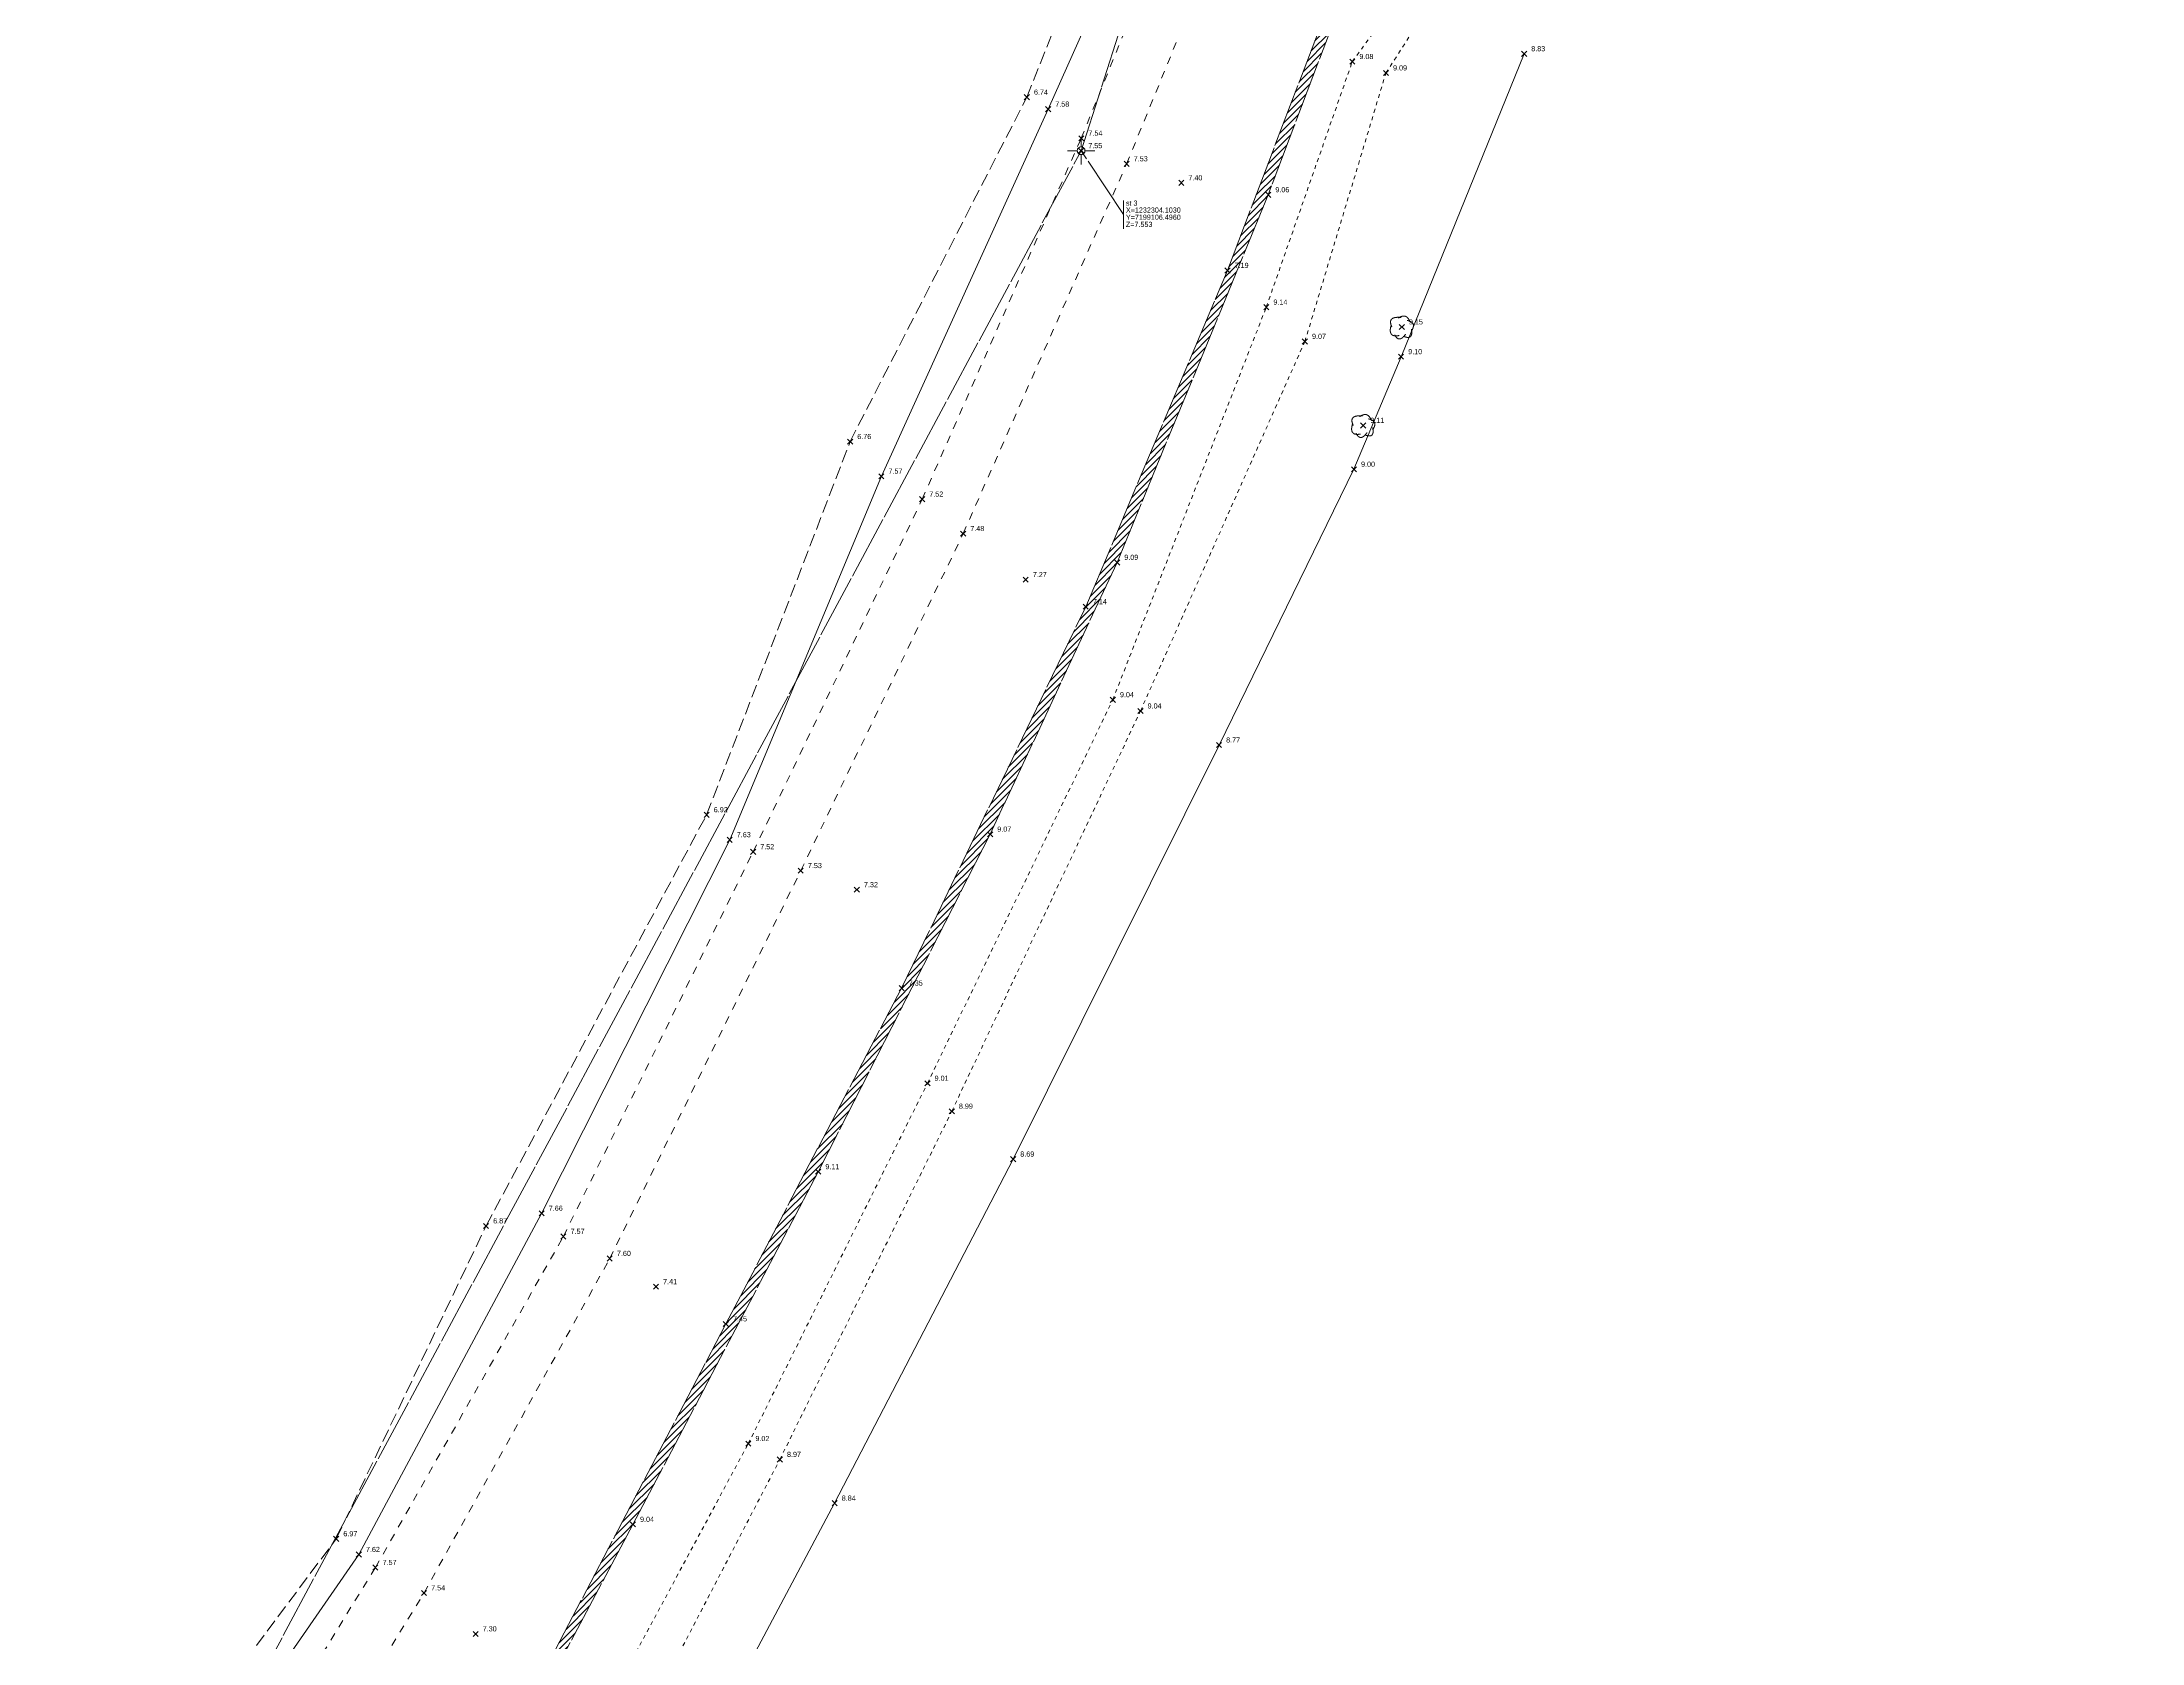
# Model space of a CAD drawing. Header units: metres. Extents: x 1232176 to 1232774, y 7198915 to 7199601.
# Drawn here: x 1232263.7 to 1232345.4, y 7199048.4 to 7199110.7 of the extents above; entities that cross this region are included whole.
import ezdxf

# ---------------------------------------------------------------- set-up
doc = ezdxf.new("R2010")
doc.units = ezdxf.units.M
doc.header["$PDMODE"] = 3
doc.header["$PDSIZE"] = 0.1
for name, pattern in [('LL_0829', [0.6, 0.3, -0.3]), ('OL_0942', [0.7, 0.5, -0.2]), ('SL_1144', [2.5, 2.5, 0]), ('Socle_Continu', [2.5, 2.5, 0]), ('TL_1181', [0.3, 0.15, -0.15]), ('YL_2901', [2.5, 2.5, 0])]:
    doc.linetypes.add(name, pattern=pattern)
for name, color, linetype, lineweight in [('CLOTH_SCS', 212, 'Socle_Continu', 13), ('CLOTU_SCS', 212, 'Socle_Continu', 13), ('JARDI_SCS', 82, 'Socle_Continu', 13), ('NIVEL_SCS', 102, 'Socle_Continu', 13), ('SIGTA_SCI', 7, 'Socle_Continu', 13), ('SIGTM_PSI', 1, 'Socle_Continu', 13), ('SIGTO_PSI', 255, 'Socle_Continu', 13), ('SIGTO_SCI', 255, 'Socle_Continu', 13), ('VOIRI_SCS', 7, 'Socle_Continu', 13)]:
    doc.layers.add(name, color=color, linetype=linetype, lineweight=lineweight)
doc.layers.add('SIGTR_PSS', color=7, linetype='Socle_Continu', lineweight=13, true_color=0x9966cc)
doc.layers.add('SIGTS_PSS', color=7, linetype='Socle_Continu', lineweight=13, true_color=0x9966cc)
doc.styles.get("Standard").update_dxf_attribs({"font": 'arial.ttf'})
doc.styles.add('Style_1', font='WINGDNG2.TTF')
doc.linetypes.add('OL_0943', pattern='A,0.4,["│",Standard,S=0.127,R=0,X=-0.32,Y=0.08],0.15,["l ı l ı l",Standard,S=0.127,R=0,X=-0.35,Y=0]', length=0.55)
doc.linetypes.add('SL_1142', pattern='A,0.5,0,["£",Style_1,S=0.1,R=0,X=0.2,Y=0],0.5', length=1)

# ---------------------------------------------------------------- blocks, each defined once
blk = doc.blocks.new('YP_1521')
at = {"layer": 'SIGTO_SCI', "color": 7, "linetype": 'Socle_Continu'}
blk.add_point((0, 0), dxfattribs=at)
at = {"layer": 'SIGTA_SCI', "linetype": 'Socle_Continu'}
blk.add_attdef('ALT', (0.278, 0.099), '', height=0.2, dxfattribs=at)
at = {"layer": 'SIGTA_SCI', "linetype": 'Socle_Continu', "flags": 9}
blk.add_attdef('CALQUE_ALT', (1.69, -1.18), '', height=0.2, dxfattribs=at)
at = {"layer": 'SIGTO_SCI', "linetype": 'Socle_Continu', "flags": 9}
for tag, p in [('ID', (1.69, 0.105)), ('CALQUE', (1.69, -0.859)), ('NATURE', (1.69, -0.216)), ('FAMILLE', (1.69, -0.538)), ('PCRS', (1.69, -1.823))]:
    blk.add_attdef(tag, p, '', height=0.2, dxfattribs=at)
blk = doc.blocks.new('TP_1203')
at = {"layer": 'JARDI_SCS', "linetype": 'Socle_Continu'}
for points in [[(-0.414, 0.059, 0.030688), (-0.44, -0.051, 0.042762), (-0.448, -0.139, 0.002681), (-0.448, -0.145, 0.068057), (-0.437, -0.22, 0.027564), (-0.43, -0.238, 0.0661), (-0.407, -0.278, 0.02929), (-0.395, -0.292, 0.071575), (-0.359, -0.319, 0.024959), (-0.339, -0.328, 0.055555), (-0.293, -0.342, 0.042997), (-0.227, -0.347, 0.011964), (-0.208, -0.347, 0.03671), (-0.105, -0.334)], [(-0.02, 0.369, 0.026081), (-0.147, 0.375, 0.000498), (-0.149, 0.375, 0.000061), (-0.149, 0.375, 0.039737), (-0.254, 0.367, 0.05935), (-0.332, 0.345, 0.002412), (-0.335, 0.344, 0.092506), (-0.393, 0.305, 0.000753), (-0.393, 0.305, 0.098491), (-0.424, 0.258, 0.011844), (-0.427, 0.252, 0.083514), (-0.437, 0.191, 0.009601), (-0.437, 0.184, 0.062383), (-0.423, 0.101, 0.027233), (-0.4, 0.034, 0.012932), (-0.386, 0.003)], [(0.317, 0.2, 0.007667), (0.31, 0.219, 0.026874), (0.279, 0.282, 0.047786), (0.236, 0.346, 0.023985), (0.22, 0.364, 0.040407), (0.188, 0.391, 0.05708), (0.15, 0.412, 0.021505), (0.134, 0.418, 0.075257), (0.079, 0.426, 0.004647), (0.075, 0.426, 0.067031), (0.011, 0.416, 0.025669), (-0.025, 0.403, 0.024468), (-0.058, 0.388, 0.036292), (-0.133, 0.341)], [(0.373, -0.166, 0.034341), (0.42, -0.085, 0.016386), (0.431, -0.062, 0.033024), (0.447, -0.013, 0.065516), (0.455, 0.048, 0.004498), (0.455, 0.052, 0.088708), (0.444, 0.108, 0.001985), (0.443, 0.11, 0.087204), (0.413, 0.157, 0.010127), (0.407, 0.164, 0.060799), (0.363, 0.198, 0.037701), (0.311, 0.224, 0.012492), (0.293, 0.231, 0.034867), (0.205, 0.256)], [(-0.274, -0.306, 0.039486), (-0.23, -0.38, 0.04359), (-0.198, -0.418, 0.016585), (-0.184, -0.431, 0.081902), (-0.139, -0.459, 0.006579), (-0.135, -0.461, 0.089308), (-0.092, -0.468, 0.016983), (-0.084, -0.468, 0.078527), (-0.037, -0.457, 0.013117), (-0.03, -0.454, 0.063228), (0.027, -0.417, 0.02257), (0.061, -0.386, 0.018838), (0.086, -0.359, 0.027877), (0.148, -0.278)], [(0.064, -0.363, 0.004702), (0.076, -0.368, 0.029397), (0.155, -0.395, 0.053456), (0.231, -0.408, 0.017025), (0.243, -0.409, 0.067312), (0.292, -0.402, 0.029038), (0.305, -0.398, 0.085197), (0.338, -0.377, 0.008842), (0.341, -0.374, 0.097758), (0.369, -0.332, 0.000163), (0.369, -0.332, 0.072483), (0.386, -0.268, 0.026786), (0.388, -0.219, 0.018833), (0.387, -0.184, 0.02958), (0.373, -0.081)]]:
    blk.add_lwpolyline(points, format="xyb", dxfattribs=at)
at = {"layer": 'JARDI_SCS', "linetype": 'Socle_Continu', "flags": 9}
for tag, p in [('NATURE', (0.889, -0.075)), ('ID', (0.889, 0.246)), ('CALQUE', (0.889, -0.718)), ('FAMILLE', (0.889, -0.396)), ('PCRS', (0.889, -1.039))]:
    blk.add_attdef(tag, p, '', height=0.2, dxfattribs=at)
blk = doc.blocks.new('*U47')
at = {"layer": 'SIGTO_PSI', "linetype": 'Socle_Continu'}
blk.add_line((1.653, -2.483), (0, 0), dxfattribs=at)
at = {"layer": 'SIGTO_PSI', "linetype": 'Socle_Continu', "flags": 128}
blk.add_lwpolyline([(1.653, -3.033), (1.653, -1.933)], dxfattribs=at)
at = {"layer": 'SIGTO_PSI', "color": 7, "linetype": 'Socle_Continu'}
blk.add_point((0, 0), dxfattribs=at)
at = {"layer": 'SIGTM_PSI', "linetype": 'Socle_Continu', "flags": 9}
blk.add_attdef('CALQUE_MAT', (1.598, -0.695), '', height=0.2, dxfattribs=at)
at = {"layer": 'SIGTM_PSI', "color": 1, "linetype": 'Socle_Continu'}
blk.add_attdef('MAT', (1.742, -2.138), '', height=0.2, dxfattribs=at)
at = {"layer": 'SIGTO_PSI', "linetype": 'Socle_Continu', "flags": 9}
for tag, p in [('NATURE', (1.598, 0.269)), ('FAMILLE', (1.598, -0.052)), ('ID', (1.598, 0.59)), ('CALQUE', (1.598, -0.374)), ('PCRS', (1.598, -1.016))]:
    blk.add_attdef(tag, p, '', height=0.2, dxfattribs=at)
at = {"layer": 'SIGTO_PSI', "linetype": 'Socle_Continu'}
for tag, p in [('X=', (1.742, -2.408)), ('Y=', (1.742, -2.687)), ('Z=', (1.742, -2.965))]:
    blk.add_attdef(tag, p, '', height=0.2, dxfattribs=at)
blk = doc.blocks.new('YP_2903')
at = {"layer": 'SIGTR_PSS', "color": 5, "linetype": 'Socle_Continu'}
blk.add_line((-0.15, 0), (-0.533, 0), dxfattribs=at)
at = {"layer": 'SIGTR_PSS', "color": 1, "linetype": 'Socle_Continu'}
blk.add_line((0, 0.15), (0, 0.533), dxfattribs=at)
at = {"layer": 'SIGTR_PSS', "color": 3, "linetype": 'Socle_Continu'}
blk.add_line((0.15, 0), (0.533, 0), dxfattribs=at)
at = {"layer": 'SIGTR_PSS', "color": 2, "linetype": 'Socle_Continu'}
blk.add_line((0, -0.15), (0, -0.533), dxfattribs=at)
at = {"layer": 'SIGTR_PSS', "color": 4, "linetype": 'Socle_Continu'}
blk.add_circle((0, 0), 0.15, dxfattribs=at)
at = {"layer": 'SIGTR_PSS', "linetype": 'Socle_Continu', "flags": 9}
for tag, p in [('NATURE', (1.343, -0.016)), ('ID', (1.343, 0.305)), ('CALQUE', (1.343, -0.659)), ('FAMILLE', (1.343, -0.337)), ('PCRS', (1.343, -0.98))]:
    blk.add_attdef(tag, p, '', height=0.2, dxfattribs=at)

msp = doc.modelspace()

# ---------------------------------------------------------------- hatches: boundary and pattern name
at = {"layer": 'CLOTH_SCS', "linetype": 'Socle_Continu'}
h = msp.add_hatch(dxfattribs=at)
h.set_pattern_fill('SL_1144', color=256, pattern_type=2)
h.set_pattern_definition([(45, (0, 0), (-0.1237436867076, 0.1237436867076), [])])
h.paths.add_polyline_path([(1232268.893, 7199021.287), (1232268.51, 7199021.507), (1232275.348, 7199033.227), (1232283.49, 7199047.877), (1232290.277, 7199060.845), (1232297.117, 7199073.909), (1232304.283, 7199088.753), (1232309.798, 7199101.836), (1232313.299, 7199111.033), (1232313.702, 7199112.114), (1232313.132, 7199112.327), (1232313.226, 7199112.825), (1232313.877, 7199112.583), (1232314.141, 7199113.292), (1232316.853, 7199120.399), (1232317.248, 7199121.442), (1232316.642, 7199121.672), (1232316.843, 7199122.118), (1232317.422, 7199121.899), (1232317.98, 7199123.37), (1232320.35, 7199129.554), (1232320.803, 7199130.759), (1232320.209, 7199130.983), (1232320.354, 7199131.453), (1232320.976, 7199131.219), (1232321.399, 7199132.341), (1232324.121, 7199139.409), (1232324.399, 7199140.122), (1232323.774, 7199140.365), (1232323.927, 7199140.836), (1232324.578, 7199140.583), (1232325.194, 7199142.164), (1232327.664, 7199148.587), (1232327.997, 7199149.447), (1232327.354, 7199149.696), (1232327.516, 7199150.151), (1232328.172, 7199149.897), (1232328.556, 7199150.89), (1232331.331, 7199158.102), (1232331.587, 7199158.748), (1232330.945, 7199159.002), (1232331.124, 7199159.475), (1232331.773, 7199159.218), (1232332.101, 7199160.046), (1232336.009, 7199170.188), (1232336.441, 7199170.04), (1232330.244, 7199154.181), (1232325.487, 7199141.935), (1232320.25, 7199128.275), (1232316.095, 7199117.264), (1232311.385, 7199104.782), (1232305.503, 7199090.476), (1232300.561, 7199079.898), (1232293.871, 7199066.767), (1232286.658, 7199053.044), (1232278.853, 7199038.365), (1232271.148, 7199025.115)])

# ---------------------------------------------------------------- linework, layer by layer
at = {"layer": 'CLOTU_SCS', "linetype": 'SL_1144'}
for points in [[(1232316.095, 7199117.264, 9.08), (1232311.385, 7199104.782, 9.06), (1232305.503, 7199090.476, 9.09), (1232300.561, 7199079.898, 9.07), (1232293.871, 7199066.767, 9.11), (1232286.658, 7199053.044, 9.04), (1232278.853, 7199038.365, 9.11)], [(1232283.49, 7199047.877, 7.32), (1232290.277, 7199060.845, 7.45), (1232297.117, 7199073.909, 7.35), (1232304.283, 7199088.753, 7.14), (1232309.798, 7199101.836, 7.19), (1232313.299, 7199111.033, 7.15)]]:
    msp.add_polyline3d(points, dxfattribs=at)
at = {"layer": 'CLOTU_SCS', "linetype": 'SL_1142'}
msp.add_polyline3d([(1232321.343, 7199110.268, 8.83), (1232316.554, 7199098.48, 9.1), (1232314.72, 7199094.099, 9), (1232309.469, 7199083.371, 8.77), (1232301.457, 7199067.257, 8.69), (1232294.508, 7199053.869, 8.84), (1232287.477, 7199040.638, 8.88), (1232281.893, 7199030.03, 8.79), (1232279.084, 7199024.794, 8.79), (1232273.297, 7199014.124, 8.78), (1232269.107, 7199006.106, 8.77), (1232265.215, 7198998.184, 8.78)], dxfattribs=at)
at = {"layer": 'JARDI_SCS', "linetype": 'TL_1181'}
for points in [[(1232284.367, 7199043.587, 8.96), (1232291.149, 7199056.187, 9.02), (1232298.121, 7199070.207, 9.01), (1232305.335, 7199085.131, 9.04), (1232311.308, 7199100.408, 9.14), (1232314.657, 7199109.964, 9.08), (1232316.587, 7199112.624, 9.13), (1232321.556, 7199123.392, 9.14), (1232325.17, 7199133.326, 9.12), (1232331.89, 7199149.966, 9.06), (1232336.807, 7199161.739, 9.21), (1232341.221, 7199171.891, 9.2), (1232340.856, 7199172.183, 9.18), (1232336.543, 7199171.293, 8.44), (1232332.148, 7199170.691, 7.44), (1232330.491, 7199170.096, 7.28)], [(1232285.56, 7199042.46, 8.89), (1232292.377, 7199055.57, 8.97), (1232299.068, 7199069.119, 8.99), (1232306.411, 7199084.694, 9.04), (1232312.811, 7199099.074, 9.07), (1232315.966, 7199109.521, 9.09), (1232317.358, 7199111.685, 9.11), (1232322.389, 7199122.971, 9.08), (1232326.303, 7199133.223, 9.09), (1232333.096, 7199149.218, 9.06), (1232338.076, 7199161.483, 9.2), (1232342.843, 7199171.409, 9.19), (1232353.238, 7199171.663, 9.28)]]:
    msp.add_polyline3d(points, dxfattribs=at)
at = {"layer": 'NIVEL_SCS', "linetype": 'OL_0942'}
msp.add_polyline3d([(1232265.711, 7199039.928, 6.87), (1232275.111, 7199052.483, 6.97), (1232280.941, 7199064.658, 6.87), (1232289.527, 7199080.657, 6.92), (1232295.112, 7199095.177, 6.76), (1232301.99, 7199108.578, 6.74), (1232304.953, 7199116.02, 6.8), (1232309.186, 7199128.746, 6.84), (1232311.058, 7199135.444, 6.77), (1232315.678, 7199148.298, 6.69), (1232317.635, 7199154.919, 6.68), (1232322.96, 7199170.771, 6.91), (1232325.868, 7199184.069, 6.82)], dxfattribs=at)
at = {"layer": 'NIVEL_SCS', "linetype": 'OL_0943'}
msp.add_polyline3d([(1232197.212, 7198958.86, 7.66), (1232216.636, 7198975.033, 7.55), (1232224.328, 7198982.646, 7.55), (1232233.003, 7198992.095, 7.66), (1232242.461, 7199004.035, 7.64), (1232250.885, 7199014.922, 7.65), (1232259.005, 7199027.27, 7.55), (1232262.44, 7199031.804, 7.61), (1232267.175, 7199039.126, 7.65), (1232275.99, 7199051.872, 7.62), (1232283.106, 7199065.148, 7.66), (1232290.425, 7199079.683, 7.63), (1232296.327, 7199093.83, 7.57), (1232302.82, 7199108.113, 7.58), (1232306.218, 7199115.725, 7.61), (1232310.612, 7199128.289, 7.66), (1232312.698, 7199134.972, 7.64), (1232317.873, 7199147.99, 7.62), (1232319.831, 7199154.534, 7.61), (1232324.487, 7199170.056, 7.62), (1232327.554, 7199183.528, 7.53)], dxfattribs=at)
at = {"layer": 'SIGTS_PSS', "linetype": 'YL_2901'}
msp.add_polyline3d([(1232242.852, 7198954.501, 9.55), (1232189.936, 7198952.042, 7.7), (1232261.971, 7199028.11, 7.52), (1232304.103, 7199106.496, 7.55), (1232331.072, 7199190.429, 7.6), (1232351.22, 7199279.26, 7.54), (1232386.124, 7199352.6, 7.55), (1232443.41, 7199421.398, 7.6), (1232502.151, 7199471.743, 7.73), (1232588.035, 7199526.334, 7.98), (1232660.288, 7199552.976, 8.2), (1232726.202, 7199576.527, 11.02)], dxfattribs=at)
at = {"layer": 'VOIRI_SCS', "linetype": 'LL_0829'}
for points in [[(1232268.608, 7199038.321, 7.53), (1232276.637, 7199051.367, 7.57), (1232283.954, 7199064.25, 7.57), (1232291.337, 7199079.215, 7.52), (1232297.915, 7199092.936, 7.52), (1232304.109, 7199106.982, 7.54), (1232307.537, 7199115.426, 7.56), (1232311.991, 7199127.535, 7.59), (1232314.6, 7199134.232, 7.6), (1232319.371, 7199147.573, 7.59), (1232321.683, 7199154.294, 7.57), (1232325.989, 7199169.633, 7.58), (1232329.343, 7199183.575, 7.59)], [(1232270.393, 7199037.074, 7.51), (1232278.528, 7199050.379, 7.54), (1232285.757, 7199063.391, 7.6), (1232293.191, 7199078.483, 7.53), (1232299.512, 7199091.597, 7.48), (1232305.874, 7199105.985, 7.53), (1232309.352, 7199114.501, 7.52), (1232313.991, 7199126.749, 7.57), (1232314.013, 7199126.735, 7.57), (1232316.572, 7199133.571, 7.55), (1232321.418, 7199146.84, 7.54), (1232323.658, 7199153.346, 7.54), (1232327.983, 7199169.015, 7.54), (1232331.288, 7199182.821, 7.55)]]:
    msp.add_polyline3d(points, dxfattribs=at)

# ---------------------------------------------------------------- block references
at = {"layer": 'JARDI_SCS', "linetype": 'Socle_Continu'}
for p in [(1232316.582, 7199099.639, 9.15), (1232315.079, 7199095.806, 9.11)]:
    msp.add_blockref('TP_1203', p, dxfattribs=at)
at = {"layer": 'SIGTO_PSI', "color": 193, "linetype": 'Socle_Continu'}
msp.add_blockref('*U47', (1232304.103, 7199106.496), dxfattribs=at).add_auto_attribs({'MAT': 'st 3', 'X=': 'X=1232304.1030', 'Y=': 'Y=7199106.4960', 'Z=': 'Z=7.553'})
at = {"layer": 'SIGTO_SCI', "linetype": 'Socle_Continu'}
ref = msp.add_blockref('YP_1521', (1232314.657, 7199109.964, 9.08), dxfattribs=at)
ref.add_attrib('ALT', '9.08', (1232314.935, 7199110.062, 9.08), dxfattribs={"layer": 'SIGTA_SCI', "linetype": 'Socle_Continu', "height": 0.2})
ref = msp.add_blockref('YP_1521', (1232321.343, 7199110.268, 8.83), dxfattribs=at)
ref.add_attrib('ALT', '8.83', (1232321.621, 7199110.367, 8.83), dxfattribs={"layer": 'SIGTA_SCI', "linetype": 'Socle_Continu', "height": 0.2})
ref = msp.add_blockref('YP_1521', (1232315.966, 7199109.521, 9.09), dxfattribs=at)
ref.add_attrib('ALT', '9.09', (1232316.244, 7199109.62, 9.09), dxfattribs={"layer": 'SIGTA_SCI', "linetype": 'Socle_Continu', "height": 0.2})
ref = msp.add_blockref('YP_1521', (1232301.99, 7199108.578, 6.74), dxfattribs=at)
ref.add_attrib('ALT', '6.74', (1232302.268, 7199108.677, 6.74), dxfattribs={"layer": 'SIGTA_SCI', "linetype": 'Socle_Continu', "height": 0.2})
ref = msp.add_blockref('YP_1521', (1232302.82, 7199108.113, 7.58), dxfattribs=at)
ref.add_attrib('ALT', '7.58', (1232303.098, 7199108.211, 7.58), dxfattribs={"layer": 'SIGTA_SCI', "linetype": 'Socle_Continu', "height": 0.2})
ref = msp.add_blockref('YP_1521', (1232304.103, 7199106.496, 7.55), dxfattribs=at)
ref.add_attrib('ALT', '7.55', (1232304.381, 7199106.595, 7.55), dxfattribs={"layer": 'SIGTA_SCI', "linetype": 'Socle_Continu', "height": 0.2})
ref = msp.add_blockref('YP_1521', (1232304.109, 7199106.982, 7.54), dxfattribs=at)
ref.add_attrib('ALT', '7.54', (1232304.387, 7199107.081, 7.54), dxfattribs={"layer": 'SIGTA_SCI', "linetype": 'Socle_Continu', "height": 0.2})
ref = msp.add_blockref('YP_1521', (1232305.874, 7199105.985, 7.53), dxfattribs=at)
ref.add_attrib('ALT', '7.53', (1232306.152, 7199106.084, 7.53), dxfattribs={"layer": 'SIGTA_SCI', "linetype": 'Socle_Continu', "height": 0.2})
ref = msp.add_blockref('YP_1521', (1232308.002, 7199105.245, 7.4), dxfattribs=at)
ref.add_attrib('ALT', '7.40', (1232308.28, 7199105.344, 7.4), dxfattribs={"layer": 'SIGTA_SCI', "linetype": 'Socle_Continu', "height": 0.2})
ref = msp.add_blockref('YP_1521', (1232311.385, 7199104.782, 9.06), dxfattribs=at)
ref.add_attrib('ALT', '9.06', (1232311.663, 7199104.88, 9.06), dxfattribs={"layer": 'SIGTA_SCI', "linetype": 'Socle_Continu', "height": 0.2})
ref = msp.add_blockref('YP_1521', (1232309.798, 7199101.836, 7.19), dxfattribs=at)
ref.add_attrib('ALT', '7.19', (1232310.076, 7199101.935, 7.19), dxfattribs={"layer": 'SIGTA_SCI', "linetype": 'Socle_Continu', "height": 0.2})
ref = msp.add_blockref('YP_1521', (1232311.308, 7199100.408, 9.14), dxfattribs=at)
ref.add_attrib('ALT', '9.14', (1232311.586, 7199100.507, 9.14), dxfattribs={"layer": 'SIGTA_SCI', "linetype": 'Socle_Continu', "height": 0.2})
ref = msp.add_blockref('YP_1521', (1232316.582, 7199099.639, 9.15), dxfattribs=at)
ref.add_attrib('ALT', '9.15', (1232316.86, 7199099.738, 9.15), dxfattribs={"layer": 'SIGTA_SCI', "linetype": 'Socle_Continu', "height": 0.2})
ref = msp.add_blockref('YP_1521', (1232312.811, 7199099.074, 9.07), dxfattribs=at)
ref.add_attrib('ALT', '9.07', (1232313.089, 7199099.173, 9.07), dxfattribs={"layer": 'SIGTA_SCI', "linetype": 'Socle_Continu', "height": 0.2})
ref = msp.add_blockref('YP_1521', (1232316.554, 7199098.48, 9.1), dxfattribs=at)
ref.add_attrib('ALT', '9.10', (1232316.832, 7199098.579, 9.1), dxfattribs={"layer": 'SIGTA_SCI', "linetype": 'Socle_Continu', "height": 0.2})
ref = msp.add_blockref('YP_1521', (1232295.112, 7199095.177, 6.76), dxfattribs=at)
ref.add_attrib('ALT', '6.76', (1232295.39, 7199095.276, 6.76), dxfattribs={"layer": 'SIGTA_SCI', "linetype": 'Socle_Continu', "height": 0.2})
ref = msp.add_blockref('YP_1521', (1232315.079, 7199095.806, 9.11), dxfattribs=at)
ref.add_attrib('ALT', '9.11', (1232315.357, 7199095.905, 9.11), dxfattribs={"layer": 'SIGTA_SCI', "linetype": 'Socle_Continu', "height": 0.2})
ref = msp.add_blockref('YP_1521', (1232296.327, 7199093.83, 7.57), dxfattribs=at)
ref.add_attrib('ALT', '7.57', (1232296.605, 7199093.929, 7.57), dxfattribs={"layer": 'SIGTA_SCI', "linetype": 'Socle_Continu', "height": 0.2})
ref = msp.add_blockref('YP_1521', (1232314.72, 7199094.099, 9), dxfattribs=at)
ref.add_attrib('ALT', '9.00', (1232314.998, 7199094.198, 9), dxfattribs={"layer": 'SIGTA_SCI', "linetype": 'Socle_Continu', "height": 0.2})
ref = msp.add_blockref('YP_1521', (1232297.915, 7199092.936, 7.52), dxfattribs=at)
ref.add_attrib('ALT', '7.52', (1232298.193, 7199093.035, 7.52), dxfattribs={"layer": 'SIGTA_SCI', "linetype": 'Socle_Continu', "height": 0.2})
ref = msp.add_blockref('YP_1521', (1232299.512, 7199091.597, 7.48), dxfattribs=at)
ref.add_attrib('ALT', '7.48', (1232299.79, 7199091.696, 7.48), dxfattribs={"layer": 'SIGTA_SCI', "linetype": 'Socle_Continu', "height": 0.2})
ref = msp.add_blockref('YP_1521', (1232305.503, 7199090.476, 9.09), dxfattribs=at)
ref.add_attrib('ALT', '9.09', (1232305.781, 7199090.575, 9.09), dxfattribs={"layer": 'SIGTA_SCI', "linetype": 'Socle_Continu', "height": 0.2})
ref = msp.add_blockref('YP_1521', (1232301.947, 7199089.806, 7.27), dxfattribs=at)
ref.add_attrib('ALT', '7.27', (1232302.225, 7199089.904, 7.27), dxfattribs={"layer": 'SIGTA_SCI', "linetype": 'Socle_Continu', "height": 0.2})
ref = msp.add_blockref('YP_1521', (1232304.283, 7199088.753, 7.14), dxfattribs=at)
ref.add_attrib('ALT', '7.14', (1232304.561, 7199088.852, 7.14), dxfattribs={"layer": 'SIGTA_SCI', "linetype": 'Socle_Continu', "height": 0.2})
ref = msp.add_blockref('YP_1521', (1232305.335, 7199085.131, 9.04), dxfattribs=at)
ref.add_attrib('ALT', '9.04', (1232305.613, 7199085.23, 9.04), dxfattribs={"layer": 'SIGTA_SCI', "linetype": 'Socle_Continu', "height": 0.2})
ref = msp.add_blockref('YP_1521', (1232306.411, 7199084.694, 9.04), dxfattribs=at)
ref.add_attrib('ALT', '9.04', (1232306.689, 7199084.792, 9.04), dxfattribs={"layer": 'SIGTA_SCI', "linetype": 'Socle_Continu', "height": 0.2})
ref = msp.add_blockref('YP_1521', (1232309.469, 7199083.371, 8.77), dxfattribs=at)
ref.add_attrib('ALT', '8.77', (1232309.747, 7199083.47, 8.77), dxfattribs={"layer": 'SIGTA_SCI', "linetype": 'Socle_Continu', "height": 0.2})
ref = msp.add_blockref('YP_1521', (1232289.527, 7199080.657, 6.92), dxfattribs=at)
ref.add_attrib('ALT', '6.92', (1232289.805, 7199080.756, 6.92), dxfattribs={"layer": 'SIGTA_SCI', "linetype": 'Socle_Continu', "height": 0.2})
ref = msp.add_blockref('YP_1521', (1232290.425, 7199079.683, 7.63), dxfattribs=at)
ref.add_attrib('ALT', '7.63', (1232290.703, 7199079.782, 7.63), dxfattribs={"layer": 'SIGTA_SCI', "linetype": 'Socle_Continu', "height": 0.2})
ref = msp.add_blockref('YP_1521', (1232300.561, 7199079.898, 9.07), dxfattribs=at)
ref.add_attrib('ALT', '9.07', (1232300.839, 7199079.997, 9.07), dxfattribs={"layer": 'SIGTA_SCI', "linetype": 'Socle_Continu', "height": 0.2})
ref = msp.add_blockref('YP_1521', (1232291.337, 7199079.215, 7.52), dxfattribs=at)
ref.add_attrib('ALT', '7.52', (1232291.615, 7199079.314, 7.52), dxfattribs={"layer": 'SIGTA_SCI', "linetype": 'Socle_Continu', "height": 0.2})
ref = msp.add_blockref('YP_1521', (1232293.191, 7199078.483, 7.53), dxfattribs=at)
ref.add_attrib('ALT', '7.53', (1232293.469, 7199078.581, 7.53), dxfattribs={"layer": 'SIGTA_SCI', "linetype": 'Socle_Continu', "height": 0.2})
ref = msp.add_blockref('YP_1521', (1232295.374, 7199077.741, 7.32), dxfattribs=at)
ref.add_attrib('ALT', '7.32', (1232295.652, 7199077.839, 7.32), dxfattribs={"layer": 'SIGTA_SCI', "linetype": 'Socle_Continu', "height": 0.2})
ref = msp.add_blockref('YP_1521', (1232297.117, 7199073.909, 7.35), dxfattribs=at)
ref.add_attrib('ALT', '7.35', (1232297.395, 7199074.008, 7.35), dxfattribs={"layer": 'SIGTA_SCI', "linetype": 'Socle_Continu', "height": 0.2})
ref = msp.add_blockref('YP_1521', (1232298.121, 7199070.207, 9.01), dxfattribs=at)
ref.add_attrib('ALT', '9.01', (1232298.399, 7199070.306, 9.01), dxfattribs={"layer": 'SIGTA_SCI', "linetype": 'Socle_Continu', "height": 0.2})
ref = msp.add_blockref('YP_1521', (1232299.068, 7199069.119, 8.99), dxfattribs=at)
ref.add_attrib('ALT', '8.99', (1232299.346, 7199069.218, 8.99), dxfattribs={"layer": 'SIGTA_SCI', "linetype": 'Socle_Continu', "height": 0.2})
ref = msp.add_blockref('YP_1521', (1232301.457, 7199067.257, 8.69), dxfattribs=at)
ref.add_attrib('ALT', '8.69', (1232301.735, 7199067.356, 8.69), dxfattribs={"layer": 'SIGTA_SCI', "linetype": 'Socle_Continu', "height": 0.2})
ref = msp.add_blockref('YP_1521', (1232293.871, 7199066.767, 9.11), dxfattribs=at)
ref.add_attrib('ALT', '9.11', (1232294.149, 7199066.866, 9.11), dxfattribs={"layer": 'SIGTA_SCI', "linetype": 'Socle_Continu', "height": 0.2})
ref = msp.add_blockref('YP_1521', (1232283.106, 7199065.148, 7.66), dxfattribs=at)
ref.add_attrib('ALT', '7.66', (1232283.384, 7199065.247, 7.66), dxfattribs={"layer": 'SIGTA_SCI', "linetype": 'Socle_Continu', "height": 0.2})
ref = msp.add_blockref('YP_1521', (1232280.941, 7199064.658, 6.87), dxfattribs=at)
ref.add_attrib('ALT', '6.87', (1232281.219, 7199064.757, 6.87), dxfattribs={"layer": 'SIGTA_SCI', "linetype": 'Socle_Continu', "height": 0.2})
ref = msp.add_blockref('YP_1521', (1232283.954, 7199064.25, 7.57), dxfattribs=at)
ref.add_attrib('ALT', '7.57', (1232284.232, 7199064.349, 7.57), dxfattribs={"layer": 'SIGTA_SCI', "linetype": 'Socle_Continu', "height": 0.2})
ref = msp.add_blockref('YP_1521', (1232285.757, 7199063.391, 7.6), dxfattribs=at)
ref.add_attrib('ALT', '7.60', (1232286.035, 7199063.49, 7.6), dxfattribs={"layer": 'SIGTA_SCI', "linetype": 'Socle_Continu', "height": 0.2})
ref = msp.add_blockref('YP_1521', (1232287.556, 7199062.292, 7.41), dxfattribs=at)
ref.add_attrib('ALT', '7.41', (1232287.834, 7199062.391, 7.41), dxfattribs={"layer": 'SIGTA_SCI', "linetype": 'Socle_Continu', "height": 0.2})
ref = msp.add_blockref('YP_1521', (1232290.277, 7199060.845, 7.45), dxfattribs=at)
ref.add_attrib('ALT', '7.45', (1232290.555, 7199060.944, 7.45), dxfattribs={"layer": 'SIGTA_SCI', "linetype": 'Socle_Continu', "height": 0.2})
ref = msp.add_blockref('YP_1521', (1232291.149, 7199056.187, 9.02), dxfattribs=at)
ref.add_attrib('ALT', '9.02', (1232291.427, 7199056.286, 9.02), dxfattribs={"layer": 'SIGTA_SCI', "linetype": 'Socle_Continu', "height": 0.2})
ref = msp.add_blockref('YP_1521', (1232292.377, 7199055.57, 8.97), dxfattribs=at)
ref.add_attrib('ALT', '8.97', (1232292.655, 7199055.669, 8.97), dxfattribs={"layer": 'SIGTA_SCI', "linetype": 'Socle_Continu', "height": 0.2})
ref = msp.add_blockref('YP_1521', (1232294.508, 7199053.869, 8.84), dxfattribs=at)
ref.add_attrib('ALT', '8.84', (1232294.786, 7199053.968, 8.84), dxfattribs={"layer": 'SIGTA_SCI', "linetype": 'Socle_Continu', "height": 0.2})
ref = msp.add_blockref('YP_1521', (1232286.658, 7199053.044, 9.04), dxfattribs=at)
ref.add_attrib('ALT', '9.04', (1232286.936, 7199053.142, 9.04), dxfattribs={"layer": 'SIGTA_SCI', "linetype": 'Socle_Continu', "height": 0.2})
ref = msp.add_blockref('YP_1521', (1232275.111, 7199052.483, 6.97), dxfattribs=at)
ref.add_attrib('ALT', '6.97', (1232275.389, 7199052.582, 6.97), dxfattribs={"layer": 'SIGTA_SCI', "linetype": 'Socle_Continu', "height": 0.2})
ref = msp.add_blockref('YP_1521', (1232275.99, 7199051.872, 7.62), dxfattribs=at)
ref.add_attrib('ALT', '7.62', (1232276.268, 7199051.971, 7.62), dxfattribs={"layer": 'SIGTA_SCI', "linetype": 'Socle_Continu', "height": 0.2})
ref = msp.add_blockref('YP_1521', (1232276.637, 7199051.367, 7.57), dxfattribs=at)
ref.add_attrib('ALT', '7.57', (1232276.915, 7199051.466, 7.57), dxfattribs={"layer": 'SIGTA_SCI', "linetype": 'Socle_Continu', "height": 0.2})
ref = msp.add_blockref('YP_1521', (1232278.528, 7199050.379, 7.54), dxfattribs=at)
ref.add_attrib('ALT', '7.54', (1232278.806, 7199050.477, 7.54), dxfattribs={"layer": 'SIGTA_SCI', "linetype": 'Socle_Continu', "height": 0.2})
ref = msp.add_blockref('YP_1521', (1232280.535, 7199048.782, 7.3), dxfattribs=at)
ref.add_attrib('ALT', '7.30', (1232280.813, 7199048.881, 7.3), dxfattribs={"layer": 'SIGTA_SCI', "linetype": 'Socle_Continu', "height": 0.2})
at = {"layer": 'SIGTR_PSS', "linetype": 'Socle_Continu'}
msp.add_blockref('YP_2903', (1232304.103, 7199106.496, 7.55), dxfattribs=at)

doc.saveas('drawing.dxf')
